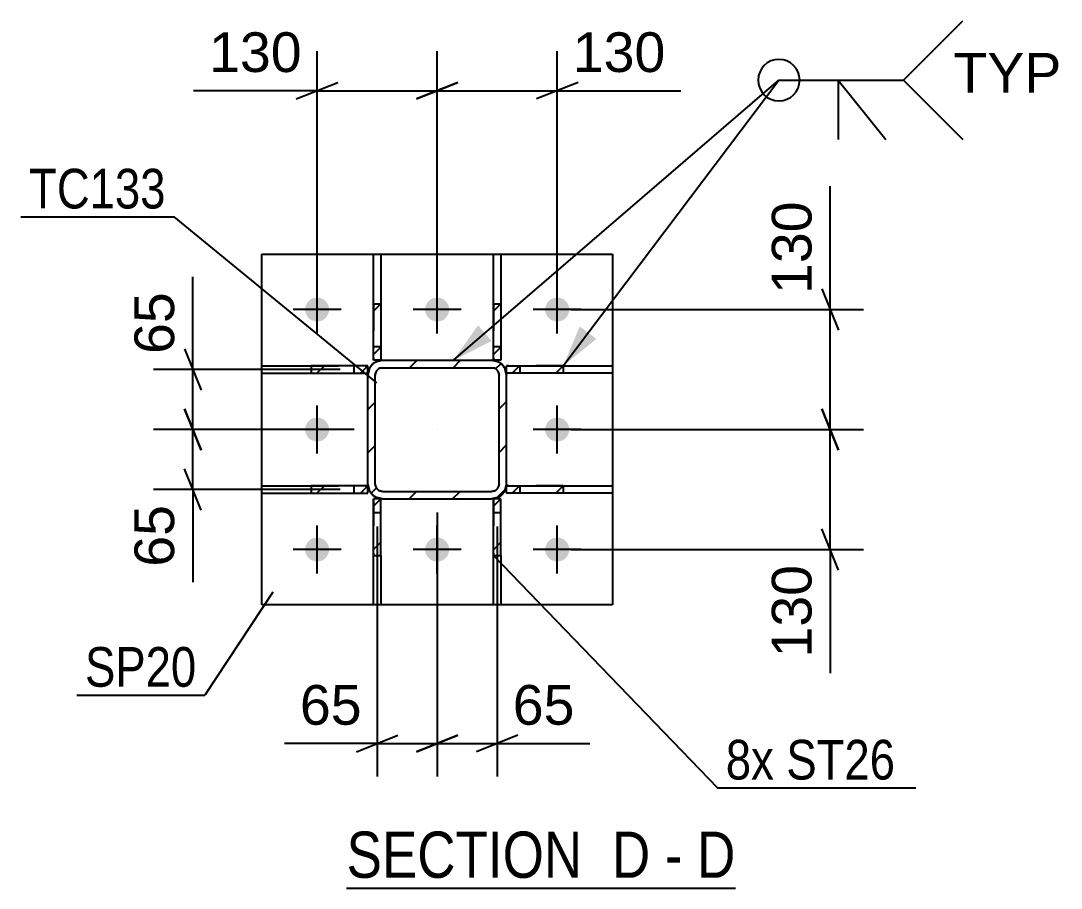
# Model space of a CAD drawing. Header units: millimetres. Extents: x -365 to 476, y -61 to 533.
# Drawn here: x 106.8 to 181.9, y 279.4 to 342 of the extents above; entities that cross this region are included whole.
import ezdxf

# ---------------------------------------------------------------- set-up
doc = ezdxf.new("R2010")
doc.units = ezdxf.units.MM
doc.linetypes.add('DXK_LINE_DOT2', pattern=[3.9198, 1.9599, -1.9599])
doc.linetypes.add('DXK_LINE_DOT3', pattern=[5.9187, 2.979, -0.9799, 0.9799, -0.9799])
doc.styles.add('Arial', font='arial.ttf', dxfattribs={"height": 0.2})
doc.styles.add('Arial Narrow', font='ARIALN.TTF', dxfattribs={"height": 0.2})

# ---------------------------------------------------------------- blocks, each defined once
blk = doc.blocks.new('Unknown-284858020-15 - 18526')
at = {"color": 6, "linetype": 'Continuous'}
blk.add_line((130.346, 279.382), (158.416, 279.382), dxfattribs=at)
at = {"color": 0, "linetype": 'Continuous'}
for points in [[(148.454, 280.132), (148.454, 283.632), (130.346, 283.632), (130.346, 280.132)], [(152.273, 280.132), (152.273, 283.632), (149.504, 283.632), (149.504, 280.132)], [(154.598, 280.132), (154.598, 283.632), (153.323, 283.632), (153.323, 280.132)], [(158.416, 280.132), (158.416, 283.632), (155.648, 283.632), (155.648, 280.132)]]:
    blk.add_wipeout(points, dxfattribs=at)
at = {"color": 7, "linetype": 'Continuous', "style": 'Arial Narrow'}
for s, height, p in [('SECTION ', 3.3405, (130.346, 280.132)), ('D', 3.34, (149.504, 280.132)), ('D', 3.34, (155.648, 280.132)), ('-', 3.34, (153.323, 280.132))]:
    blk.add_text(s, height=height, dxfattribs=at).set_placement(p)
blk = doc.blocks.new('Part-284858020-18607 - 18526')
at = {"linetype": 'Continuous'}
h = blk.add_hatch(dxfattribs=at)
h.set_pattern_fill('', scale=0.7, style=0, pattern_type=0)
h.set_pattern_definition([(45, (131.8856, 308.4421), (-1.5715, 1.5715), [])])
h.paths.add_polyline_path([(131.886, 307.909), (131.886, 308.442), (127.797, 308.442), (127.797, 307.909)])
at = {"color": 2, "linetype": 'Continuous'}
for p, q in [((124.219, 308.442), (127.797, 308.442)), ((124.219, 307.909), (124.219, 308.442)), ((124.219, 307.909), (127.797, 307.909)), ((131.886, 308.442), (127.797, 308.442)), ((127.797, 308.442), (127.797, 307.909)), ((127.797, 307.909), (131.886, 307.909)), ((131.886, 307.909), (131.886, 308.442))]:
    blk.add_line(p, q, dxfattribs=at)
at = {"color": 7, "linetype": 'DXK_LINE_DOT2'}
for p, q in [((127.797, 308.442), (131.886, 308.442)), ((127.797, 307.909), (131.886, 307.909)), ((130.886, 307.909), (130.886, 308.442)), ((131.886, 307.909), (131.886, 308.442))]:
    blk.add_line(p, q, dxfattribs=at)
blk = doc.blocks.new('Part-284858020-18551 - 18526')
at = {"linetype": 'Continuous'}
h = blk.add_hatch(dxfattribs=at)
h.set_pattern_fill('', scale=0.7, style=0, pattern_type=0)
h.set_pattern_definition([(45, (141.227, 307.5898), (-1.57154, 1.57154), [])])
h.paths.add_polyline_path([(140.819, 307.509), (141.227, 307.59), (141.573, 307.821), (141.804, 308.167), (141.886, 308.575), (141.886, 316.442), (141.804, 316.85), (141.573, 317.196), (141.227, 317.427), (140.819, 317.509), (132.952, 317.509), (132.544, 317.427), (132.198, 317.196), (131.967, 316.85), (131.886, 316.442), (131.886, 308.575), (131.967, 308.167), (132.198, 307.821), (132.544, 307.59), (132.952, 307.509)])
h.paths.add_polyline_path([(132.952, 308.042), (132.748, 308.083), (132.575, 308.198), (132.46, 308.371), (132.419, 308.575), (132.419, 316.442), (132.46, 316.646), (132.575, 316.819), (132.748, 316.935), (132.952, 316.975), (140.819, 316.975), (141.023, 316.935), (141.196, 316.819), (141.312, 316.646), (141.352, 316.442), (141.352, 308.575), (141.312, 308.371), (141.196, 308.198), (141.023, 308.083), (140.819, 308.042)])
at = {"color": 7, "linetype": 'DXK_LINE_DOT2'}
for p, q in [((132.544, 317.427), (132.952, 317.509)), ((132.952, 316.975), (132.748, 316.935)), ((132.952, 317.509), (140.819, 317.509)), ((132.952, 316.975), (140.819, 316.975)), ((140.819, 317.509), (141.227, 317.427)), ((141.023, 316.935), (140.819, 316.975)), ((131.886, 316.442), (131.967, 316.85)), ((131.886, 308.575), (131.886, 316.442)), ((132.46, 316.646), (132.419, 316.442)), ((132.419, 308.575), (132.419, 316.442)), ((141.352, 316.442), (141.312, 316.646)), ((141.352, 308.575), (141.352, 316.442)), ((141.804, 316.85), (141.886, 316.442)), ((141.886, 308.575), (141.886, 316.442)), ((131.967, 308.167), (131.886, 308.575)), ((132.419, 308.575), (132.46, 308.371)), ((132.748, 308.083), (132.952, 308.042)), ((132.952, 308.042), (140.819, 308.042)), ((140.819, 308.042), (141.023, 308.083)), ((141.312, 308.371), (141.352, 308.575)), ((141.886, 308.575), (141.804, 308.167)), ((132.952, 307.509), (132.544, 307.59)), ((132.952, 307.509), (140.819, 307.509)), ((141.227, 307.59), (140.819, 307.509))]:
    blk.add_line(p, q, dxfattribs=at)
at = {"color": 2, "linetype": 'Continuous'}
for p, q in [((132.952, 317.509), (132.544, 317.427)), ((132.748, 316.935), (132.952, 316.975)), ((132.952, 317.509), (140.819, 317.509)), ((132.952, 316.975), (140.819, 316.975)), ((141.227, 317.427), (140.819, 317.509)), ((140.819, 316.975), (141.023, 316.935)), ((131.967, 316.85), (131.886, 316.442)), ((131.886, 308.575), (131.886, 316.442)), ((132.419, 316.442), (132.46, 316.646)), ((132.419, 308.575), (132.419, 316.442)), ((141.312, 316.646), (141.352, 316.442)), ((141.352, 308.575), (141.352, 316.442)), ((141.886, 316.442), (141.804, 316.85)), ((141.886, 308.575), (141.886, 316.442)), ((131.886, 308.575), (131.967, 308.167)), ((132.46, 308.371), (132.419, 308.575)), ((132.952, 308.042), (132.748, 308.083)), ((132.952, 308.042), (140.819, 308.042)), ((141.023, 308.083), (140.819, 308.042)), ((141.352, 308.575), (141.312, 308.371)), ((141.804, 308.167), (141.886, 308.575)), ((132.544, 307.59), (132.952, 307.509)), ((132.952, 307.509), (140.819, 307.509)), ((140.819, 307.509), (141.227, 307.59))]:
    blk.add_line(p, q, dxfattribs=at)
at = {"color": 7, "linetype": 'DXK_LINE_DOT3'}
blk.add_line((136.886, 312.509), (136.886, 312.509), dxfattribs=at)
at = {"color": 7, "linetype": 'DXK_LINE_DOT2'}
for centre, radius, start, end in [((132.952, 316.442), 1.067, 112.5, 157.5), ((132.952, 316.442), 0.533, 112.5, 157.5), ((140.819, 316.442), 0.533, 22.5, 67.5), ((140.819, 316.442), 1.067, 22.5, 67.5), ((132.952, 308.575), 1.067, 202.5, 247.5), ((132.952, 308.575), 0.533, 202.5, 247.5), ((140.819, 308.575), 0.533, 292.5, 337.5), ((140.819, 308.575), 1.067, 292.5, 337.5)]:
    blk.add_arc(centre, radius, start, end, dxfattribs=at)
at = {"color": 2, "linetype": 'Continuous'}
for centre, radius, start, end in [((132.952, 316.442), 1.067, 112.5, 157.5), ((132.952, 316.442), 0.533, 112.5, 157.5), ((140.819, 316.442), 0.533, 22.5, 67.5), ((140.819, 316.442), 1.067, 22.5, 67.5), ((132.952, 308.575), 1.067, 202.5, 247.5), ((132.952, 308.575), 0.533, 202.5, 247.5), ((140.819, 308.575), 0.533, 292.5, 337.5), ((140.819, 308.575), 1.067, 292.5, 337.5)]:
    blk.add_arc(centre, radius, start, end, dxfattribs=at)
blk = doc.blocks.new('Part-284858020-18609 - 18526')
at = {"linetype": 'Continuous'}
h = blk.add_hatch(dxfattribs=at)
h.set_pattern_fill('', scale=0.7, style=0, pattern_type=0)
h.set_pattern_definition([(45, (145.9743, 308.4421), (-1.5715, 1.5715), [])])
h.paths.add_polyline_path([(145.974, 307.909), (145.974, 308.442), (141.886, 308.442), (141.886, 307.909)])
at = {"color": 7, "linetype": 'DXK_LINE_DOT2'}
for p, q in [((145.974, 308.442), (141.886, 308.442)), ((141.886, 307.909), (141.886, 308.442)), ((145.974, 307.909), (141.886, 307.909)), ((142.886, 307.909), (142.886, 308.442))]:
    blk.add_line(p, q, dxfattribs=at)
at = {"color": 2, "linetype": 'Continuous'}
for p, q in [((141.886, 308.442), (145.974, 308.442)), ((141.886, 307.909), (141.886, 308.442)), ((145.974, 307.909), (141.886, 307.909)), ((145.974, 308.442), (149.552, 308.442)), ((145.974, 308.442), (145.974, 307.909)), ((149.552, 307.909), (145.974, 307.909)), ((149.552, 308.442), (149.552, 307.909))]:
    blk.add_line(p, q, dxfattribs=at)
blk = doc.blocks.new('Part-284858020-18553 - 18526')
at = {"color": 2, "linetype": 'Continuous'}
for p, q in [((124.219, 299.842), (124.219, 325.175)), ((124.219, 325.175), (149.552, 325.175)), ((149.552, 325.175), (149.552, 299.842)), ((149.552, 299.842), (124.219, 299.842))]:
    blk.add_line(p, q, dxfattribs=at)
blk = doc.blocks.new('Part-284858020-18606 - 18526')
at = {"linetype": 'Continuous'}
h = blk.add_hatch(dxfattribs=at)
h.set_pattern_fill('', scale=0.7, style=0, pattern_type=0)
h.set_pattern_definition([(45, (131.8856, 317.1084), (-1.5715, 1.5715), [])])
h.paths.add_polyline_path([(131.886, 316.575), (131.886, 317.108), (127.797, 317.108), (127.797, 316.575)])
at = {"color": 2, "linetype": 'Continuous'}
for p, q in [((124.219, 317.108), (127.797, 317.108)), ((124.219, 316.575), (124.219, 317.108)), ((131.886, 317.108), (127.797, 317.108)), ((127.797, 317.108), (127.797, 316.575)), ((131.886, 316.575), (131.886, 317.108)), ((124.219, 316.575), (127.797, 316.575)), ((127.797, 316.575), (131.886, 316.575))]:
    blk.add_line(p, q, dxfattribs=at)
at = {"color": 7, "linetype": 'DXK_LINE_DOT2'}
for p, q in [((127.797, 317.108), (131.886, 317.108)), ((130.886, 316.575), (130.886, 317.108)), ((131.886, 316.575), (131.886, 317.108)), ((127.797, 316.575), (131.886, 316.575))]:
    blk.add_line(p, q, dxfattribs=at)
blk = doc.blocks.new('Part-284858020-18608 - 18526')
at = {"linetype": 'Continuous'}
h = blk.add_hatch(dxfattribs=at)
h.set_pattern_fill('', scale=0.7, style=0, pattern_type=0)
h.set_pattern_definition([(45, (145.9743, 317.1084), (-1.5715, 1.5715), [])])
h.paths.add_polyline_path([(145.974, 316.575), (145.974, 317.108), (141.886, 317.108), (141.886, 316.575)])
at = {"color": 7, "linetype": 'DXK_LINE_DOT2'}
for p, q in [((145.974, 317.108), (141.886, 317.108)), ((141.886, 316.575), (141.886, 317.108)), ((142.886, 316.575), (142.886, 317.108)), ((145.974, 316.575), (141.886, 316.575))]:
    blk.add_line(p, q, dxfattribs=at)
at = {"color": 2, "linetype": 'Continuous'}
for p, q in [((141.886, 317.108), (145.974, 317.108)), ((141.886, 316.575), (141.886, 317.108)), ((145.974, 317.108), (149.552, 317.108)), ((145.974, 317.108), (145.974, 316.575)), ((149.552, 317.108), (149.552, 316.575)), ((145.974, 316.575), (141.886, 316.575)), ((149.552, 316.575), (145.974, 316.575))]:
    blk.add_line(p, q, dxfattribs=at)
blk = doc.blocks.new('Part-284858020-18610 - 18526')
at = {"linetype": 'Continuous'}
h = blk.add_hatch(dxfattribs=at)
h.set_pattern_fill('', scale=0.7, style=0, pattern_type=0)
h.set_pattern_definition([(45, (132.819, 321.5975), (-1.5715, 1.5715), [])])
h.paths.add_polyline_path([(132.819, 317.509), (132.819, 321.597), (132.286, 321.597), (132.286, 317.509)])
at = {"color": 2, "linetype": 'Continuous'}
for p, q in [((132.286, 321.597), (132.286, 325.175)), ((132.286, 325.175), (132.819, 325.175)), ((132.819, 325.175), (132.819, 321.597)), ((132.286, 317.509), (132.286, 321.597)), ((132.286, 321.597), (132.819, 321.597)), ((132.819, 321.597), (132.819, 317.509)), ((132.819, 317.509), (132.286, 317.509))]:
    blk.add_line(p, q, dxfattribs=at)
at = {"color": 7, "linetype": 'DXK_LINE_DOT2'}
for p, q in [((132.286, 321.597), (132.286, 317.509)), ((132.819, 321.597), (132.819, 317.509)), ((132.286, 318.509), (132.819, 318.509)), ((132.819, 317.509), (132.286, 317.509))]:
    blk.add_line(p, q, dxfattribs=at)
blk = doc.blocks.new('Part-284858020-18611 - 18526')
at = {"linetype": 'Continuous'}
h = blk.add_hatch(dxfattribs=at)
h.set_pattern_fill('', scale=0.7, style=0, pattern_type=0)
h.set_pattern_definition([(45, (141.4856, 321.5975), (-1.5715, 1.5715), [])])
h.paths.add_polyline_path([(141.486, 317.509), (141.486, 321.597), (140.952, 321.597), (140.952, 317.509)])
at = {"color": 2, "linetype": 'Continuous'}
for p, q in [((140.952, 321.597), (140.952, 325.175)), ((140.952, 325.175), (141.486, 325.175)), ((141.486, 325.175), (141.486, 321.597)), ((140.952, 317.509), (140.952, 321.597)), ((140.952, 321.597), (141.486, 321.597)), ((141.486, 321.597), (141.486, 317.509)), ((141.486, 317.509), (140.952, 317.509))]:
    blk.add_line(p, q, dxfattribs=at)
at = {"color": 7, "linetype": 'DXK_LINE_DOT2'}
for p, q in [((140.952, 321.597), (140.952, 317.509)), ((141.486, 321.597), (141.486, 317.509)), ((140.952, 318.509), (141.486, 318.509)), ((141.486, 317.509), (140.952, 317.509))]:
    blk.add_line(p, q, dxfattribs=at)
blk = doc.blocks.new('Part-284858020-18612 - 18526')
at = {"linetype": 'Continuous'}
h = blk.add_hatch(dxfattribs=at)
h.set_pattern_fill('', scale=0.7, style=0, pattern_type=0)
h.set_pattern_definition([(45, (132.819, 307.5086), (-1.5715, 1.5715), [])])
h.paths.add_polyline_path([(132.819, 303.42), (132.819, 307.509), (132.286, 307.509), (132.286, 303.42)])
at = {"color": 7, "linetype": 'DXK_LINE_DOT2'}
for p, q in [((132.286, 307.509), (132.286, 303.42)), ((132.819, 307.509), (132.286, 307.509)), ((132.819, 303.42), (132.819, 307.509)), ((132.286, 306.509), (132.819, 306.509))]:
    blk.add_line(p, q, dxfattribs=at)
at = {"color": 2, "linetype": 'Continuous'}
for p, q in [((132.286, 303.42), (132.286, 307.509)), ((132.819, 307.509), (132.286, 307.509)), ((132.819, 303.42), (132.819, 307.509)), ((132.286, 299.842), (132.286, 303.42)), ((132.286, 303.42), (132.819, 303.42)), ((132.819, 303.42), (132.819, 299.842)), ((132.819, 299.842), (132.286, 299.842))]:
    blk.add_line(p, q, dxfattribs=at)
blk = doc.blocks.new('Part-284858020-18613 - 18526')
at = {"linetype": 'Continuous'}
h = blk.add_hatch(dxfattribs=at)
h.set_pattern_fill('', scale=0.7, style=0, pattern_type=0)
h.set_pattern_definition([(45, (141.4856, 307.5086), (-1.5715, 1.5715), [])])
h.paths.add_polyline_path([(141.486, 303.42), (141.486, 307.509), (140.952, 307.509), (140.952, 303.42)])
at = {"color": 7, "linetype": 'DXK_LINE_DOT2'}
for p, q in [((140.952, 307.509), (140.952, 303.42)), ((141.486, 307.509), (140.952, 307.509)), ((141.486, 303.42), (141.486, 307.509)), ((140.952, 306.509), (141.486, 306.509))]:
    blk.add_line(p, q, dxfattribs=at)
at = {"color": 2, "linetype": 'Continuous'}
for p, q in [((140.952, 303.42), (140.952, 307.509)), ((141.486, 307.509), (140.952, 307.509)), ((141.486, 303.42), (141.486, 307.509)), ((140.952, 299.842), (140.952, 303.42)), ((140.952, 303.42), (141.486, 303.42)), ((141.486, 303.42), (141.486, 299.842)), ((141.486, 299.842), (140.952, 299.842))]:
    blk.add_line(p, q, dxfattribs=at)
blk = doc.blocks.new('Bolt-284858020-18644 - 18526')
at = {"linetype": 'Continuous'}
for points in [[(128.219, 320.309, -1), (128.219, 322.042, -1)], [(136.886, 320.309, -1), (136.886, 322.042, -1)], [(145.552, 320.309, -1), (145.552, 322.042, -1)], [(128.219, 311.642, -1), (128.219, 313.375, -1)], [(145.552, 311.642, -1), (145.552, 313.375, -1)], [(128.219, 302.975, -1), (128.219, 304.709, -1)], [(136.886, 302.975, -1), (136.886, 304.709, -1)], [(145.552, 302.975, -1), (145.552, 304.709, -1)]]:
    blk.add_hatch(color=1, dxfattribs=at).paths.add_polyline_path(points)
at = {"color": 1, "linetype": 'Continuous'}
for p, q in [((128.219, 319.442), (128.219, 322.909)), ((136.886, 319.442), (136.886, 322.909)), ((145.552, 319.442), (145.552, 322.909)), ((129.952, 321.175), (126.486, 321.175)), ((138.619, 321.175), (135.152, 321.175)), ((147.286, 321.175), (143.819, 321.175)), ((128.219, 310.775), (128.219, 314.242)), ((145.552, 310.775), (145.552, 314.242)), ((129.952, 312.509), (126.486, 312.509)), ((147.286, 312.509), (143.819, 312.509)), ((128.219, 302.109), (128.219, 305.575)), ((136.886, 302.109), (136.886, 305.575)), ((145.552, 302.109), (145.552, 305.575)), ((129.952, 303.842), (126.486, 303.842)), ((138.619, 303.842), (135.152, 303.842)), ((147.286, 303.842), (143.819, 303.842))]:
    blk.add_line(p, q, dxfattribs=at)
blk = doc.blocks.new('StraightDimension-284858020-18683 - 18526')
at = {"color": 7, "linetype": 'Continuous'}
for p, q in [((128.219, 322.175), (128.219, 339.831)), ((136.886, 322.175), (136.886, 339.831)), ((126.719, 336.381), (129.719, 337.581)), ((138.386, 337.581), (135.386, 336.381)), ((128.219, 336.981), (119.298, 336.981)), ((128.219, 336.981), (119.298, 336.981)), ((128.219, 336.981), (136.886, 336.981))]:
    blk.add_line(p, q, dxfattribs=at)
at = {"color": 0}
blk.add_wipeout([(127.694, 337.731), (127.694, 341.931), (119.823, 341.931), (119.823, 337.731)], dxfattribs=at)
at = {"color": 3, "style": 'Arial'}
blk.add_text('130', height=2.8652, dxfattribs=at).set_placement((120.423, 338.331))
blk = doc.blocks.new('StraightDimension-284858020-18769 - 18526')
at = {"color": 7, "linetype": 'Continuous'}
for p, q in [((118.65, 314.009), (119.85, 311.009)), ((130.886, 312.509), (116.4, 312.509)), ((119.25, 308.175), (119.25, 312.509)), ((119.85, 306.675), (118.65, 309.675)), ((129.886, 308.175), (116.4, 308.175)), ((119.25, 308.175), (119.25, 301.478)), ((119.25, 308.175), (119.25, 301.478))]:
    blk.add_line(p, q, dxfattribs=at)
at = {"color": 0}
blk.add_wipeout([(118.5, 307.65), (114.3, 307.65), (114.3, 302.003), (118.5, 302.003)], dxfattribs=at)
at = {"color": 3, "style": 'Arial'}
blk.add_text('65', height=2.8652, rotation=90.00021, dxfattribs=at).set_placement((117.9, 302.603))
blk = doc.blocks.new('StraightDimension-284858020-18682 - 18526')
at = {"color": 7, "linetype": 'Continuous'}
for p, q in [((136.886, 322.175), (136.886, 339.831)), ((145.552, 322.175), (145.552, 339.831)), ((135.386, 336.381), (138.386, 337.581)), ((147.052, 337.581), (144.052, 336.381)), ((136.886, 336.981), (145.552, 336.981)), ((145.552, 336.981), (154.473, 336.981)), ((145.552, 336.981), (154.473, 336.981))]:
    blk.add_line(p, q, dxfattribs=at)
at = {"color": 0}
blk.add_wipeout([(153.948, 337.731), (153.948, 341.931), (146.077, 341.931), (146.077, 337.731)], dxfattribs=at)
at = {"color": 3, "style": 'Arial'}
blk.add_text('130', height=2.8652, dxfattribs=at).set_placement((146.677, 338.331))
blk = doc.blocks.new('StraightDimension-284858020-18698 - 18526')
at = {"color": 7, "linetype": 'Continuous'}
for p, q in [((165.257, 321.175), (165.257, 330.096)), ((165.257, 321.175), (165.257, 330.096)), ((164.657, 322.675), (165.857, 319.675)), ((146.552, 321.175), (167.657, 321.175)), ((165.257, 312.509), (165.257, 321.175)), ((165.857, 311.009), (164.657, 314.009)), ((146.552, 312.509), (167.657, 312.509))]:
    blk.add_line(p, q, dxfattribs=at)
at = {"color": 0}
blk.add_wipeout([(164.506, 329.571), (160.306, 329.571), (160.307, 321.7), (164.507, 321.7)], dxfattribs=at)
at = {"color": 3, "style": 'Arial'}
blk.add_text('130', height=2.8652, rotation=90.00021, dxfattribs=at).set_placement((163.907, 322.3))
blk = doc.blocks.new('StraightDimension-284858020-18699 - 18526')
at = {"color": 7, "linetype": 'Continuous'}
for p, q in [((164.657, 314.009), (165.857, 311.009)), ((146.552, 312.509), (167.657, 312.509)), ((165.257, 303.842), (165.257, 312.509)), ((165.857, 302.342), (164.657, 305.342)), ((146.552, 303.842), (167.657, 303.842)), ((165.257, 303.842), (165.257, 294.921)), ((165.257, 303.842), (165.257, 294.921))]:
    blk.add_line(p, q, dxfattribs=at)
at = {"color": 0}
blk.add_wipeout([(164.506, 303.317), (160.306, 303.317), (160.307, 295.446), (164.507, 295.446)], dxfattribs=at)
at = {"color": 3, "style": 'Arial'}
blk.add_text('130', height=2.8652, rotation=90.00021, dxfattribs=at).set_placement((163.907, 296.046))
blk = doc.blocks.new('StraightDimension-284858020-18768 - 18526')
at = {"color": 7, "linetype": 'Continuous'}
for p, q in [((119.25, 316.842), (119.25, 323.539)), ((119.25, 316.842), (119.25, 323.539)), ((118.65, 318.342), (119.85, 315.342)), ((129.886, 316.842), (116.4, 316.842)), ((119.25, 312.509), (119.25, 316.842)), ((119.85, 311.009), (118.65, 314.009)), ((130.886, 312.509), (116.4, 312.509))]:
    blk.add_line(p, q, dxfattribs=at)
at = {"color": 0}
blk.add_wipeout([(118.5, 323.014), (114.3, 323.014), (114.3, 317.367), (118.5, 317.367)], dxfattribs=at)
at = {"color": 3, "style": 'Arial'}
blk.add_text('65', height=2.8652, rotation=90.00021, dxfattribs=at).set_placement((117.9, 317.967))
blk = doc.blocks.new('StraightDimension-284858020-18780 - 18526')
at = {"color": 7, "linetype": 'Continuous'}
for p, q in [((136.886, 306.509), (136.886, 287.44)), ((141.219, 305.509), (141.219, 287.44)), ((135.386, 289.24), (138.386, 290.44)), ((142.719, 290.44), (139.719, 289.24)), ((136.886, 289.84), (141.219, 289.84)), ((141.219, 289.84), (147.916, 289.84)), ((141.219, 289.84), (147.916, 289.84))]:
    blk.add_line(p, q, dxfattribs=at)
at = {"color": 0}
blk.add_wipeout([(147.391, 290.59), (147.391, 294.79), (141.744, 294.79), (141.744, 290.59)], dxfattribs=at)
at = {"color": 3, "style": 'Arial'}
blk.add_text('65', height=2.8652, dxfattribs=at).set_placement((142.344, 291.19))
blk = doc.blocks.new('StraightDimension-284858020-18781 - 18526')
at = {"color": 7, "linetype": 'Continuous'}
for p, q in [((136.886, 306.509), (136.886, 287.44)), ((132.552, 305.509), (132.552, 287.44)), ((131.052, 289.24), (134.052, 290.44)), ((138.386, 290.44), (135.386, 289.24)), ((132.552, 289.84), (125.855, 289.84)), ((132.552, 289.84), (125.855, 289.84)), ((132.552, 289.84), (136.886, 289.84))]:
    blk.add_line(p, q, dxfattribs=at)
at = {"color": 0}
blk.add_wipeout([(132.027, 290.59), (132.027, 294.79), (126.38, 294.79), (126.38, 290.59)], dxfattribs=at)
at = {"color": 3, "style": 'Arial'}
blk.add_text('65', height=2.8652, dxfattribs=at).set_placement((126.98, 291.19))
blk = doc.blocks.new('Mark-284858020-18751 - 18526')
at = {"color": 30, "linetype": 'Continuous'}
for p in [(106.832, 327.875), (132.535, 315.883)]:
    blk.add_line(p, (117.897, 327.875), dxfattribs=at)
at = {"color": 0}
blk.add_wipeout([(117.297, 328.475), (117.297, 331.475), (107.432, 331.475), (107.432, 328.475)], dxfattribs=at)
blk.add_wipeout([(117.297, 328.475), (117.297, 331.475), (107.432, 331.475), (107.432, 328.475)], dxfattribs=at)
at = {"color": 3, "style": 'Arial Narrow'}
blk.add_text('TC133', height=2.8633, dxfattribs=at).set_placement((107.432, 328.475))
blk = doc.blocks.new('MarkSet-284858020-18736 - 18526')
at = {"color": 30, "linetype": 'Continuous'}
for p, q in [((140.952, 303.416), (157.121, 286.632)), ((157.121, 286.632), (171.447, 286.632))]:
    blk.add_line(p, q, dxfattribs=at)
at = {"color": 0}
for points in [[(161.192, 287.232), (161.192, 290.232), (157.721, 290.232), (157.721, 287.232)], [(169.947, 287.232), (169.947, 290.232), (162.092, 290.232), (162.092, 287.232)]]:
    blk.add_wipeout(points, dxfattribs=at)
for points in [[(161.192, 287.232), (161.192, 290.232), (157.721, 290.232), (157.721, 287.232)], [(169.947, 287.232), (169.947, 290.232), (162.092, 290.232), (162.092, 287.232)]]:
    blk.add_wipeout(points, dxfattribs=at)
at = {"color": 3, "style": 'Arial Narrow'}
for s, p in [('8x', (157.721, 287.232)), ('ST26', (162.092, 287.232))]:
    blk.add_text(s, height=2.8633, dxfattribs=at).set_placement(p)
blk = doc.blocks.new('Mark-284858020-18754 - 18526')
at = {"color": 30, "linetype": 'Continuous'}
for p in [(125.034, 300.753), (110.869, 293.334)]:
    blk.add_line(p, (120.108, 293.334), dxfattribs=at)
at = {"color": 0}
blk.add_wipeout([(119.508, 293.934), (119.508, 296.934), (111.469, 296.934), (111.469, 293.934)], dxfattribs=at)
blk.add_wipeout([(119.508, 293.934), (119.508, 296.934), (111.469, 296.934), (111.469, 293.934)], dxfattribs=at)
at = {"color": 3, "style": 'Arial Narrow'}
blk.add_text('SP20', height=2.8633, dxfattribs=at).set_placement((111.469, 293.934))
blk = doc.blocks.new('WeldMark-284858020-21976 - 18526')
at = {"linetype": 'Continuous'}
for points in [[(140.817, 318.898), (138.055, 317.509), (139.839, 320.034)], [(148.381, 319.051), (145.974, 317.108), (147.184, 319.955)]]:
    blk.add_hatch(color=30, dxfattribs=at).paths.add_polyline_path(points)
at = {"color": 30, "linetype": 'Continuous'}
for p, q in [((138.055, 317.509), (161.554, 337.743)), ((145.974, 317.108), (161.554, 337.743)), ((161.554, 337.743), (170.554, 337.743))]:
    blk.add_line(p, q, dxfattribs=at)
at = {"color": 3, "linetype": 'Continuous'}
for q in [(169.269, 333.457), (165.84, 333.457)]:
    blk.add_line((165.84, 337.743), q, dxfattribs=at)
for start, end in [(90, 270), (270, 90)]:
    blk.add_arc((161.554, 337.743), 1.5, start, end, dxfattribs=at)
at = {"color": 0, "linetype": 'Continuous'}
blk.add_wipeout([(181.93, 336.843), (181.93, 339.843), (174.154, 339.843), (174.154, 336.843)], dxfattribs=at)
blk.add_wipeout([(181.93, 336.843), (181.93, 339.843), (174.154, 339.843), (174.154, 336.843)], dxfattribs=at)
at = {"color": 3, "linetype": 'Continuous'}
for q in [(174.84, 342.029), (174.84, 333.457)]:
    blk.add_line((170.554, 337.743), q, dxfattribs=at)
at = {"color": 3, "linetype": 'Continuous', "style": 'Arial'}
blk.add_text('TYP', height=2.8652, dxfattribs=at).set_placement((174.154, 336.843))

msp = doc.modelspace()

# ---------------------------------------------------------------- block references
for name in ['Part-284858020-18553 - 18526', 'Part-284858020-18610 - 18526', 'Part-284858020-18611 - 18526', 'Bolt-284858020-18644 - 18526', 'Part-284858020-18606 - 18526', 'Part-284858020-18551 - 18526', 'Part-284858020-18608 - 18526', 'Part-284858020-18607 - 18526', 'Part-284858020-18609 - 18526', 'Part-284858020-18612 - 18526', 'Part-284858020-18613 - 18526', 'Unknown-284858020-15 - 18526']:
    msp.add_blockref(name, (0, 0))

# ---------------------------------------------------------------- next in the draw order: block references
for name in ['StraightDimension-284858020-18683 - 18526', 'StraightDimension-284858020-18769 - 18526', 'Mark-284858020-18754 - 18526']:
    msp.add_blockref(name, (0, 0))

# ---------------------------------------------------------------- next in the draw order: block references
for name in ['StraightDimension-284858020-18682 - 18526', 'StraightDimension-284858020-18768 - 18526']:
    msp.add_blockref(name, (0, 0))

# ---------------------------------------------------------------- next in the draw order: block references
for name in ['Mark-284858020-18751 - 18526', 'StraightDimension-284858020-18698 - 18526']:
    msp.add_blockref(name, (0, 0))

# ---------------------------------------------------------------- next in the draw order: block references
for name in ['WeldMark-284858020-21976 - 18526', 'StraightDimension-284858020-18699 - 18526']:
    msp.add_blockref(name, (0, 0))

# ---------------------------------------------------------------- next in the draw order: block references
msp.add_blockref('StraightDimension-284858020-18780 - 18526', (0, 0))

# ---------------------------------------------------------------- next in the draw order: block references
for name in ['StraightDimension-284858020-18781 - 18526', 'MarkSet-284858020-18736 - 18526']:
    msp.add_blockref(name, (0, 0))

doc.saveas('drawing.dxf')
